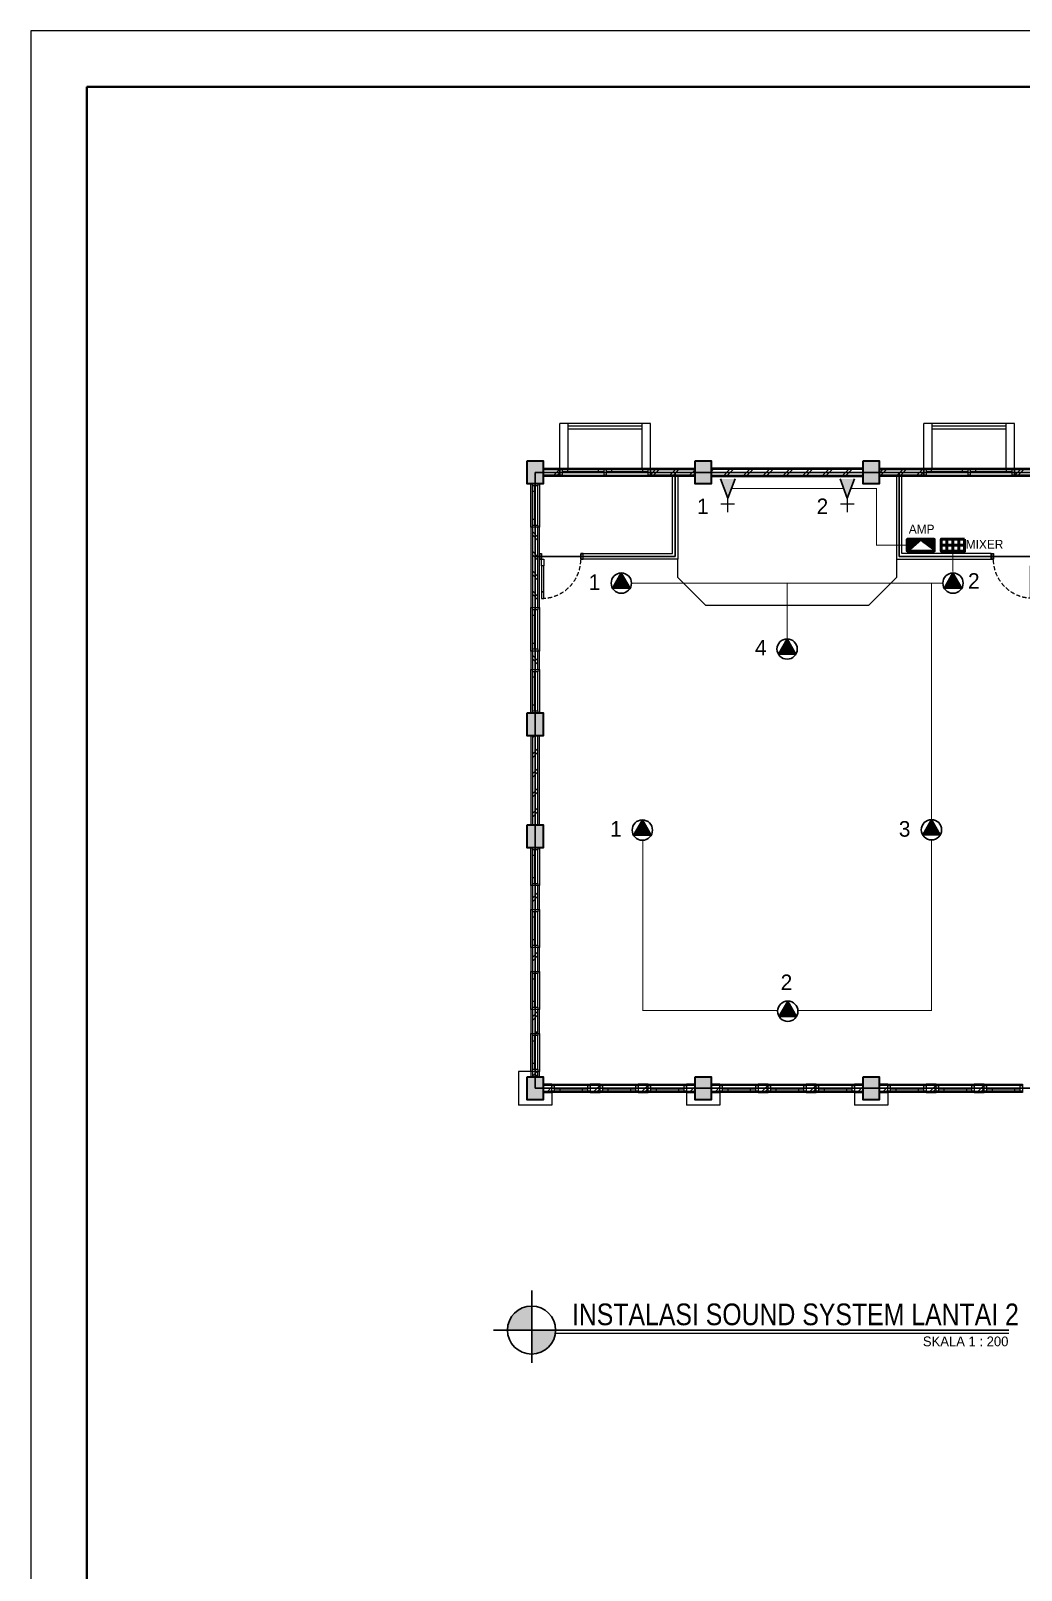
# Model space of a CAD drawing. Header units: millimetres. Extents: x -11 to 37583, y -101 to 28664.
# Drawn here: x 2857 to 6394, y 23164 to 28664 of the extents above; entities that cross this region are included whole.
import ezdxf
from ezdxf.enums import TextEntityAlignment as Align

# ---------------------------------------------------------------- set-up
doc = ezdxf.new("R2010")
doc.units = ezdxf.units.MM
doc.linetypes.add('DASHED', pattern=[0.75, 0.5, -0.25])
doc.linetypes.add('HIDDEN', pattern=[0.375, 0.25, -0.125])
for name, color, linetype, lineweight in [('ars', 11, 'Continuous', 5), ('DENAH', 7, 'Continuous', 0), ('dinding', 5, 'Continuous', 15), ('GRS KOP', 1, 'Continuous', 35), ('kabel', 1, 'Continuous', 50), ('KOLOM', 1, 'Continuous', 30), ('kop', 7, 'Continuous', 20), ('kus', 63, 'Continuous', 15), ('lan', 7, 'Continuous', 15), ('not', 7, 'Continuous', 20), ('PARTISI', 190, 'Continuous', 9), ('sol kol', 8, 'Continuous', 0), ('tem', 5, 'Continuous', 20)]:
    doc.layers.add(name, color=color, linetype=linetype, lineweight=lineweight)
doc.layers.add('as', color=1, linetype='Continuous', plot=False)
for name, color, linetype in [('D1', 1, 'Continuous'), ('D2', 3, 'Continuous'), ('HT', 8, 'Continuous')]:
    doc.layers.add(name, color=color, linetype=linetype)
doc.styles.add('BARU', font='complex.shx')
doc.styles.add('NOT', font='ARIALN.TTF')
doc.styles.get("Standard").update_dxf_attribs({"font": 'arial.ttf'})
doc.styles.add('style2', font='verdana.ttf')
pattern_1 = [(45, (4558.166, 19605.88), (-35.35534, 35.35534), []), (45, (4570.666, 19605.88), (-35.35534, 35.35534), [])]
pattern_2 = [(135, (6083.427082, 26804.93654), (-0.018821415, -0.018821415), [])]

# ---------------------------------------------------------------- blocks, each defined once
blk = doc.blocks.new('P 70')
at = {"linetype": 'HIDDEN', "ltscale": 0.3}
blk.add_lwpolyline([(-0.74, 0.1, -0.414214), (-0.04, 0.8, -1.303225)], format="xyb", dxfattribs=at)
for points in [[(-0.04, 0.8), (-0.08, 0.8), (-0.08, 0.68), (-0.04, 0.68)], [(-0.04, 0.68), (-0.08, 0.68), (-0.08, 0.22), (-0.04, 0.22)], [(-0.735, 0.06), (-0.74, 0.06), (-0.74, 0.061), (-0.74, 0.1), (-0.78, 0.1), (-0.78, 0), (-0.74, 0), (-0.74, 0.056), (-0.735, 0.058)], [(-0.742, 0.002), (-0.778, 0.002), (-0.778, 0.098), (-0.742, 0.098)], [(-0.04, 0.1), (-0.08, 0.1), (-0.08, 0.22), (-0.04, 0.22)], [(-0.045, 0.06), (-0.04, 0.06), (-0.04, 0.061), (-0.04, 0.1), (0, 0.1), (0, 0), (-0.04, 0), (-0.04, 0.056), (-0.045, 0.058)], [(-0.038, 0.002), (-0.002, 0.002), (-0.002, 0.098), (-0.038, 0.098)]]:
    blk.add_lwpolyline(points, close=True)
blk = doc.blocks.new('K1')
at = {"layer": 'KOLOM'}
blk.add_lwpolyline([(0.2, 0.15), (-0.2, 0.15), (-0.2, -0.15), (0.2, -0.15), (0.2, 0.15)], dxfattribs=at)
blk = doc.blocks.new('P1')
at = {"lineweight": 5}
h = blk.add_hatch(dxfattribs=at)
h.set_pattern_fill('ANSI31', color=256, scale=0.020282, angle=-315, style=0)
h.set_pattern_definition([(179.99999863, (-506.106483, 1417.280242), (6.07e-11, 0.0025352112676), [])])
h.paths.add_polyline_path([(-1.729, 0.805, -1), (-1.693, 0.77, -1)])
h.paths.add_polyline_path([(-1.724, 0.801, 1), (-1.697, 0.774, 1)], flags=16)
h = blk.add_hatch(dxfattribs=at)
h.set_pattern_fill('ANSI31', color=256, scale=0.020282, angle=-315, style=0)
h.set_pattern_definition([(270.00000137, (1414.9464214, -503.7726625), (0.0025352112676, 6.07e-11), [])])
h.paths.add_polyline_path([(-1.528, 0.605, 1), (-1.564, 0.641, 1)])
h.paths.add_polyline_path([(-1.532, 0.609, -1), (-1.56, 0.637, -1)], flags=16)
h = blk.add_hatch(dxfattribs=at)
h.set_pattern_fill('ANSI31', color=256, scale=0.020282, angle=-315, style=0)
h.set_pattern_definition([(179.99999863, (-505.0458133, 1416.2195722), (6.07e-11, 0.0025352112676), [])])
h.paths.add_polyline_path([(-0.668, -0.255, -1), (-0.632, -0.291, -1)])
h.paths.add_polyline_path([(-0.664, -0.259, 1), (-0.636, -0.287, 1)], flags=16)
h = blk.add_hatch(dxfattribs=at)
h.set_pattern_fill('ANSI31', color=256, scale=0.020282, angle=-315, style=0)
h.set_pattern_definition([(270.00000137, (1416.0070912, -504.8333323), (0.0025352112676, 6.07e-11), [])])
h.paths.add_polyline_path([(-0.468, -0.455, 1), (-0.504, -0.42, 1)])
h.paths.add_polyline_path([(-0.472, -0.451, -1), (-0.499, -0.424, -1)], flags=16)
for p, q in [((-1.724, 0.801), (-1.697, 0.774)), ((-1.686, 0.781), (-1.623, 0.718)), ((-1.553, 0.648), (-1.616, 0.711)), ((-1.532, 0.609), (-1.56, 0.637)), ((-0.664, -0.259), (-0.636, -0.287)), ((-0.625, -0.28), (-0.562, -0.343)), ((-0.492, -0.413), (-0.555, -0.35)), ((-0.472, -0.451), (-0.499, -0.424))]:
    blk.add_line(p, q, dxfattribs=at)
at = {"color": 9, "lineweight": 5}
for p, q in [((-1.641, 0.7), (-1.704, 0.763)), ((-1.634, 0.693), (-1.571, 0.63)), ((-0.58, -0.361), (-0.643, -0.298)), ((-0.573, -0.368), (-0.51, -0.431))]:
    blk.add_line(p, q, dxfattribs=at)
at = {"color": 8, "lineweight": 5}
for p, q in [((-1.64, 0.701), (-1.703, 0.763)), ((-1.639, 0.702), (-1.701, 0.764)), ((-1.636, 0.705), (-1.697, 0.766)), ((-1.631, 0.71), (-1.692, 0.771)), ((-1.633, 0.694), (-1.57, 0.631)), ((-1.632, 0.695), (-1.57, 0.633)), ((-1.629, 0.698), (-1.568, 0.637)), ((-1.624, 0.703), (-1.563, 0.642)), ((-0.58, -0.36), (-0.642, -0.297)), ((-0.578, -0.358), (-0.64, -0.296)), ((-0.575, -0.356), (-0.636, -0.294)), ((-0.57, -0.351), (-0.631, -0.29)), ((-0.572, -0.367), (-0.51, -0.43)), ((-0.571, -0.366), (-0.509, -0.428)), ((-0.568, -0.363), (-0.507, -0.424)), ((-0.563, -0.358), (-0.502, -0.419))]:
    blk.add_line(p, q, dxfattribs=at)
for points in [[(-1.1, 1.241), (-1.701, 0.64), (-1.694, 0.633), (-1.093, 1.234), (-1.1, 1.241)], [(-1.273, 1.202), (-1.202, 1.273), (-1.061, 1.132), (-1.132, 1.061), (-1.273, 1.202)], [(-0.032, 0.173), (-0.633, -0.428), (-0.64, -0.421), (-0.039, 0.18), (-0.032, 0.173)], [(-0.071, 0), (0, 0.071), (-0.142, 0.212), (-0.212, 0.142), (-0.071, 0)]]:
    blk.add_lwpolyline(points)
at = {"lineweight": 9}
for points in [[(-1.153, 1.181), (-1.181, 1.153), (-1.216, 1.188), (-1.188, 1.216)], [(-1.082, 1.11), (-1.11, 1.082), (-1.181, 1.153), (-1.153, 1.181)], [(-0.163, 0.191), (-0.191, 0.163), (-0.12, 0.092), (-0.092, 0.12)], [(-0.092, 0.12), (-0.12, 0.092), (-0.085, 0.057), (-0.057, 0.085)]]:
    blk.add_lwpolyline(points, close=True, dxfattribs=at)
at = {"lineweight": 5}
for points in [[(-1.697, 0.801), (-1.724, 0.774)], [(-1.532, 0.637), (-1.56, 0.609)], [(-0.636, -0.259), (-0.664, -0.287)], [(-0.472, -0.424), (-0.499, -0.451)]]:
    blk.add_lwpolyline(points, dxfattribs=at)
for points in [[(-1.701, 0.64, 0.396093), (-0.672, 0.601)], [(-0.633, -0.428, -0.396093), (-0.672, 0.601)]]:
    blk.add_lwpolyline(points, format="xyb")
for centre in [(-1.167, 1.167), (-0.106, 0.106)]:
    blk.add_circle(centre, 0.04)
for centre, radius in [((-1.711, 0.788), 0.0254), ((-1.711, 0.788), 0.0195), ((-1.546, 0.623), 0.0254), ((-1.546, 0.623), 0.0195), ((-0.65, -0.273), 0.0254), ((-0.65, -0.273), 0.0195), ((-0.486, -0.437), 0.0254), ((-0.486, -0.437), 0.0195)]:
    blk.add_circle(centre, radius, dxfattribs=at)
blk = doc.blocks.new('KJH')
at = {"layer": 'D1'}
blk.add_lwpolyline([(5834.4, 20871), (5865.8, 20816.4), (5803, 20816.4), (5834.4, 20871)], dxfattribs=at)
blk.add_circle((5834.4, 20834.7), 36.3, dxfattribs=at)
blk = doc.blocks.new('JHG')
at = {"layer": 'kabel', "color": 6, "linetype": 'Continuous', "ltscale": 200}
for p, q in [((6718.7, 23009), (6802.1, 23009)), ((6739.1, 22987.3), (6739.1, 23030.7)), ((6760.4, 22987.3), (6760.4, 23030.7)), ((6781.7, 22987.3), (6781.7, 23030.7))]:
    blk.add_line(p, q, dxfattribs=at)
blk.add_lwpolyline([(6802.1, 23030.7), (6802.1, 22987.3), (6718.7, 22987.3), (6718.7, 23030.7)], close=True, dxfattribs=at)
blk = doc.blocks.new('kop')
at = {"layer": 'GRS KOP'}
blk.add_lwpolyline([(1, 54), (83, 54), (83, 1), (1, 1)], close=True, dxfattribs=at)
at = {"layer": 'kop', "color": 7}
for p, q in [((84, 55), (0, 55)), ((0, 55), (0, 0))]:
    blk.add_line(p, q, dxfattribs=at)
at = {"layer": 'kop', "style": 'BARU', "flags": 4}
for p, height in [((73.8, 5.4), 0.35), ((80.303, 5.382), 0.25), ((73.8, 4.9), 0.35), ((80.303, 4.882), 0.25), ((73.8, 4.4), 0.35), ((80.303, 4.382), 0.25)]:
    blk.add_attdef('-', p, '', height=height, dxfattribs=at)
at = {"layer": 'kop', "flags": 4}
for tag, p in [('AR-00', (78.057, 2.648)), ('00', (81.238, 2.647))]:
    blk.add_attdef(tag, text='', height=0.35, dxfattribs=at).set_placement(p, align=Align.MIDDLE)

msp = doc.modelspace()

# ---------------------------------------------------------------- hatches: boundary and pattern name
at = {"layer": 'ars'}
h = msp.add_hatch(dxfattribs=at)
h.set_pattern_fill('TEMBOK', color=256, scale=50)
h.set_pattern_definition([(45, (4180.166, 25470.925), (-35.3553, 35.3553), []), (45, (4192.666, 25470.925), (-35.3553, 35.3553), [])])
h.paths.add_polyline_path([(4688.2, 27095.9), (4746.2, 27095.9), (4746.2, 27075.9), (4688.2, 27075.9)])
h = msp.add_hatch(dxfattribs=at)
h.set_pattern_fill('TEMBOK', color=256, scale=50)
h.set_pattern_definition([(45, (4524.166, 25470.925), (-35.3553, 35.3553), []), (45, (4536.666, 25470.925), (-35.3553, 35.3553), [])])
h.paths.add_polyline_path([(5070.2, 27095.9), (5228.2, 27095.9), (5228.2, 27075.9), (5070.2, 27075.9)])
h = msp.add_hatch(dxfattribs=at)
h.set_pattern_fill('TEMBOK', color=256, scale=50)
h.set_pattern_definition([(45, (6858.166, 24570.925), (-35.3553, 35.3553), []), (45, (6870.666, 24570.925), (-35.3553, 35.3553), [])])
h.paths.add_polyline_path([(5828.2, 27095.9), (5288.2, 27095.9), (5288.2, 27075.9), (5828.2, 27075.9)])
h = msp.add_hatch(dxfattribs=at)
h.set_pattern_fill('TEMBOK', color=256, scale=50)
h.set_pattern_definition([(45, (5336.166, 25470.925), (-35.3553, 35.3553), []), (45, (5348.666, 25470.925), (-35.3553, 35.3553), [])])
h.paths.add_polyline_path([(5888.2, 27095.9), (6046.2, 27095.9), (6046.2, 27075.9), (5888.2, 27075.9)])
h = msp.add_hatch(dxfattribs=at)
h.set_pattern_fill('TEMBOK', color=256, scale=50)
h.set_pattern_definition([(45, (5756.166, 25470.925), (-35.3553, 35.3553), []), (45, (5768.666, 25470.925), (-35.3553, 35.3553), [])])
h.paths.add_polyline_path([(6370.2, 27095.9), (6428.2, 27095.9), (6428.2, 27075.9), (6370.2, 27075.9)])
h = msp.add_hatch(dxfattribs=at)
h.set_pattern_fill('TEMBOK', color=256, scale=50, angle=-90)
h.set_pattern_definition([(315, (4343.166, 27745.925), (35.3553, 35.3553), []), (315, (4343.166, 27733.425), (35.3553, 35.3553), [])])
h.paths.add_polyline_path([(4668.2, 26603.3), (4668.2, 26889.9), (4648.2, 26889.9), (4648.2, 26603.3)])
h = msp.add_hatch(dxfattribs=at)
h.set_pattern_fill('TEMBOK', color=256, scale=50, angle=-90)
h.set_pattern_definition([(315, (4343.166, 27303.26), (35.3553, 35.3553), []), (315, (4343.166, 27290.76), (35.3553, 35.3553), [])])
h.paths.add_polyline_path([(4668.2, 26381.9), (4668.2, 26447.3), (4648.2, 26447.3), (4648.2, 26381.9)])
h = msp.add_hatch(dxfattribs=at)
h.set_pattern_fill('TEMBOK', color=256, scale=50)
h.set_pattern_definition([(45, (6958.166, 24570.925), (-35.3553, 35.3553), []), (45, (6970.666, 24570.925), (-35.3553, 35.3553), [])])
h.paths.add_polyline_path([(4668.2, 25825.9), (4668.2, 26145.9), (4648.2, 26145.9), (4648.2, 25825.9)])
h = msp.add_hatch(dxfattribs=at)
h.set_pattern_fill('TEMBOK', color=256, scale=50)
h.set_pattern_definition(pattern_1)
h.paths.add_polyline_path([(4668.2, 25524.6), (4668.2, 25609.9), (4648.2, 25609.9), (4648.2, 25524.6)])
h = msp.add_hatch(dxfattribs=at)
h.set_pattern_fill('TEMBOK', color=256, scale=50)
h.set_pattern_definition(pattern_1)
h.paths.add_polyline_path([(4668.2, 25303.3), (4668.2, 25388.6), (4648.2, 25388.6), (4648.2, 25303.3)])
h = msp.add_hatch(dxfattribs=at)
h.set_pattern_fill('TEMBOK', color=256, scale=50)
h.set_pattern_definition(pattern_1)
h.paths.add_polyline_path([(4668.2, 25081.9), (4668.2, 25167.3), (4648.2, 25167.3), (4648.2, 25081.9)])
h = msp.add_hatch(dxfattribs=at)
h.set_pattern_fill('TEMBOK', color=256, scale=50)
h.set_pattern_definition(pattern_1)
h.paths.add_polyline_path([(4668.2, 24925.9), (4668.2, 24945.9), (4648.2, 24945.9), (4648.2, 24925.9)])
h = msp.add_hatch(dxfattribs=at)
h.set_pattern_fill('TEMBOK', color=256, scale=50)
h.set_pattern_definition([(45, (3832.166, 24570.925), (-35.3553, 35.3553), []), (45, (3844.666, 24570.925), (-35.3553, 35.3553), [])])
h.paths.add_polyline_path([(4718.2, 24895.9), (4688.2, 24895.9), (4688.2, 24875.9), (4718.2, 24875.9)])
h = msp.add_hatch(dxfattribs=at)
h.set_pattern_fill('TEMBOK', color=256, scale=50)
h.set_pattern_definition([(45, (3998.166, 24570.925), (-35.3553, 35.3553), []), (45, (4010.666, 24570.925), (-35.3553, 35.3553), [])])
h.paths.add_polyline_path([(4890.2, 24895.9), (4854.2, 24895.9), (4854.2, 24875.9), (4890.2, 24875.9)])
h = msp.add_hatch(dxfattribs=at)
h.set_pattern_fill('TEMBOK', color=256, scale=50)
h.set_pattern_definition([(45, (4170.166, 24570.925), (-35.3553, 35.3553), []), (45, (4182.666, 24570.925), (-35.3553, 35.3553), [])])
h.paths.add_polyline_path([(5062.2, 24895.9), (5026.2, 24895.9), (5026.2, 24875.9), (5062.2, 24875.9)])
h = msp.add_hatch(dxfattribs=at)
h.set_pattern_fill('TEMBOK', color=256, scale=50)
h.set_pattern_definition([(45, (4342.166, 24570.925), (-35.3553, 35.3553), []), (45, (4354.666, 24570.925), (-35.3553, 35.3553), [])])
h.paths.add_polyline_path([(5228.2, 24895.9), (5198.2, 24895.9), (5198.2, 24875.9), (5228.2, 24875.9)])
h = msp.add_hatch(dxfattribs=at)
h.set_pattern_fill('TEMBOK', color=256, scale=50)
h.set_pattern_definition([(45, (4432.166, 24570.925), (-35.3553, 35.3553), []), (45, (4444.666, 24570.925), (-35.3553, 35.3553), [])])
h.paths.add_polyline_path([(5318.2, 24895.9), (5288.2, 24895.9), (5288.2, 24875.9), (5318.2, 24875.9)])
h = msp.add_hatch(dxfattribs=at)
h.set_pattern_fill('TEMBOK', color=256, scale=50)
h.set_pattern_definition([(45, (4598.166, 24570.925), (-35.3553, 35.3553), []), (45, (4610.666, 24570.925), (-35.3553, 35.3553), [])])
h.paths.add_polyline_path([(5490.2, 24895.9), (5454.2, 24895.9), (5454.2, 24875.9), (5490.2, 24875.9)])
h = msp.add_hatch(dxfattribs=at)
h.set_pattern_fill('TEMBOK', color=256, scale=50)
h.set_pattern_definition([(45, (4770.166, 24570.925), (-35.3553, 35.3553), []), (45, (4782.666, 24570.925), (-35.3553, 35.3553), [])])
h.paths.add_polyline_path([(5662.2, 24895.9), (5626.2, 24895.9), (5626.2, 24875.9), (5662.2, 24875.9)])
h = msp.add_hatch(dxfattribs=at)
h.set_pattern_fill('TEMBOK', color=256, scale=50)
h.set_pattern_definition([(45, (4942.166, 24570.925), (-35.3553, 35.3553), []), (45, (4954.666, 24570.925), (-35.3553, 35.3553), [])])
h.paths.add_polyline_path([(5828.2, 24895.9), (5798.2, 24895.9), (5798.2, 24875.9), (5828.2, 24875.9)])
h = msp.add_hatch(dxfattribs=at)
h.set_pattern_fill('TEMBOK', color=256, scale=50)
h.set_pattern_definition([(45, (5032.166, 24570.925), (-35.3553, 35.3553), []), (45, (5044.666, 24570.925), (-35.3553, 35.3553), [])])
h.paths.add_polyline_path([(5918.2, 24895.9), (5888.2, 24895.9), (5888.2, 24875.9), (5918.2, 24875.9)])
h = msp.add_hatch(dxfattribs=at)
h.set_pattern_fill('TEMBOK', color=256, scale=50)
h.set_pattern_definition([(45, (5198.166, 24570.925), (-35.3553, 35.3553), []), (45, (5210.666, 24570.925), (-35.3553, 35.3553), [])])
h.paths.add_polyline_path([(6090.2, 24895.9), (6054.2, 24895.9), (6054.2, 24875.9), (6090.2, 24875.9)])
h = msp.add_hatch(dxfattribs=at)
h.set_pattern_fill('TEMBOK', color=256, scale=50)
h.set_pattern_definition([(45, (5370.166, 24570.925), (-35.3553, 35.3553), []), (45, (5382.666, 24570.925), (-35.3553, 35.3553), [])])
h.paths.add_polyline_path([(6262.2, 24895.9), (6226.2, 24895.9), (6226.2, 24875.9), (6262.2, 24875.9)])
at = {"layer": 'D1', "linetype": 'ByBlock'}
for points in [[(5372.2, 27062.9), (5320, 27062.9), (5346.1, 26994.2)], [(5799.2, 27062.9), (5747, 27062.9), (5773.1, 26994.2)]]:
    msp.add_hatch(color=256, dxfattribs=at).paths.add_polyline_path(points)
at = {"layer": 'DENAH'}
for points in [[(4559.3, 24021.9), (4645.8, 24021.9), (4645.8, 24107.8, 0.416242)], [(4732.3, 24021.9), (4645.8, 24021.9), (4645.8, 23935.9, 0.416242)]]:
    msp.add_hatch(color=256, dxfattribs=at).paths.add_polyline_path(points)
at = {"layer": 'kabel', "linetype": 'Continuous', "ltscale": 200}
h = msp.add_hatch(dxfattribs=at)
h.set_pattern_fill('ANSI31', color=6, scale=0.21294, angle=90, style=0)
h.set_pattern_definition([(135, (-31282.245307, 143062.391695), (-0.018821414748, -0.018821414748), [])])
h.paths.add_polyline_path([(5987.2, 26847.3), (6035.3, 26847.3), (5987.2, 26804.9)])
at = {"layer": 'kabel', "linetype": 'DASHED', "ltscale": 200}
h = msp.add_hatch(dxfattribs=at)
h.set_pattern_fill('ANSI31', color=6, scale=0.21294, angle=90, style=0)
h.set_pattern_definition(pattern_2)
h.paths.add_polyline_path([(6035.3, 26847.3), (6083.4, 26812), (6083.4, 26847.3)])
at = {"layer": 'kabel', "linetype": 'Continuous', "ltscale": 200}
h = msp.add_hatch(dxfattribs=at)
h.set_pattern_fill('ANSI31', color=6, scale=0.21294, angle=90, style=0)
h.set_pattern_definition(pattern_2)
h.paths.add_polyline_path([(6083.4, 26847.3), (6035.3, 26847.3), (6083.4, 26812)])
at = {"layer": 'lan'}
for points in [[(4965.9, 26726.7), (4934.5, 26672.2), (4997.3, 26672.2)], [(6150.5, 26726.7), (6119, 26672.2), (6181.9, 26672.2)], [(5558.2, 26491.3), (5526.7, 26436.7), (5589.6, 26436.7)], [(5040.9, 25844.5), (5009.5, 25790), (5072.3, 25790)], [(6073.7, 25845.5), (6042.3, 25790.9), (6105.1, 25790.9)], [(5560.4, 25197.2), (5529, 25142.6), (5591.8, 25142.6)]]:
    msp.add_hatch(color=256, dxfattribs=at).paths.add_polyline_path(points)
at = {"layer": 'sol kol'}
for points in [[(4628.2, 27125.9), (4628.2, 27045.9), (4688.2, 27045.9), (4688.2, 27125.9)], [(5228.2, 27125.9), (5228.2, 27045.9), (5288.2, 27045.9), (5288.2, 27125.9)], [(5828.2, 27125.9), (5828.2, 27045.9), (5888.2, 27045.9), (5888.2, 27125.9)], [(4628.2, 26225.9), (4628.2, 26145.9), (4688.2, 26145.9), (4688.2, 26225.9)], [(4628.2, 25825.9), (4628.2, 25745.9), (4688.2, 25745.9), (4688.2, 25825.9)], [(4628.2, 24925.9), (4628.2, 24845.9), (4688.2, 24845.9), (4688.2, 24925.9)], [(5228.2, 24925.9), (5228.2, 24845.9), (5288.2, 24845.9), (5288.2, 24925.9)], [(5828.2, 24925.9), (5828.2, 24845.9), (5888.2, 24845.9), (5888.2, 24925.9)]]:
    msp.add_hatch(color=256, dxfattribs=at).paths.add_polyline_path(points)

# ---------------------------------------------------------------- linework, layer by layer
at = {"layer": 'ars'}
for points in [[(5040.2, 27250.9), (4776.2, 27250.9)], [(5040.2, 27240.9), (4776.2, 27240.9)], [(6340.2, 27250.9), (6076.2, 27250.9)], [(6340.2, 27240.9), (6076.2, 27240.9)]]:
    msp.add_lwpolyline(points, dxfattribs=at)
for points in [[(4688.2, 27095.9), (4746.2, 27095.9), (4746.2, 27075.9), (4688.2, 27075.9)], [(5070.2, 27095.9), (5228.2, 27095.9), (5228.2, 27075.9), (5070.2, 27075.9)], [(5828.2, 27095.9), (5288.2, 27095.9), (5288.2, 27075.9), (5828.2, 27075.9)], [(5888.2, 27095.9), (6046.2, 27095.9), (6046.2, 27075.9), (5888.2, 27075.9)], [(6370.2, 27095.9), (6428.2, 27095.9), (6428.2, 27075.9), (6370.2, 27075.9)], [(4668.2, 26603.3), (4668.2, 26889.9), (4648.2, 26889.9), (4648.2, 26603.3)], [(4668.2, 26381.9), (4668.2, 26447.3), (4648.2, 26447.3), (4648.2, 26381.9)], [(4668.2, 25825.9), (4668.2, 26145.9), (4648.2, 26145.9), (4648.2, 25825.9)], [(4668.2, 25524.6), (4668.2, 25609.9), (4648.2, 25609.9), (4648.2, 25524.6)], [(4668.2, 25303.3), (4668.2, 25388.6), (4648.2, 25388.6), (4648.2, 25303.3)], [(4668.2, 25081.9), (4668.2, 25167.3), (4648.2, 25167.3), (4648.2, 25081.9)], [(4668.2, 24925.9), (4668.2, 24945.9), (4648.2, 24945.9), (4648.2, 24925.9)], [(4718.2, 24895.9), (4688.2, 24895.9), (4688.2, 24875.9), (4718.2, 24875.9)], [(4890.2, 24895.9), (4854.2, 24895.9), (4854.2, 24875.9), (4890.2, 24875.9)], [(5062.2, 24895.9), (5026.2, 24895.9), (5026.2, 24875.9), (5062.2, 24875.9)], [(5228.2, 24895.9), (5198.2, 24895.9), (5198.2, 24875.9), (5228.2, 24875.9)], [(5318.2, 24895.9), (5288.2, 24895.9), (5288.2, 24875.9), (5318.2, 24875.9)], [(5490.2, 24895.9), (5454.2, 24895.9), (5454.2, 24875.9), (5490.2, 24875.9)], [(5662.2, 24895.9), (5626.2, 24895.9), (5626.2, 24875.9), (5662.2, 24875.9)], [(5828.2, 24895.9), (5798.2, 24895.9), (5798.2, 24875.9), (5828.2, 24875.9)], [(5918.2, 24895.9), (5888.2, 24895.9), (5888.2, 24875.9), (5918.2, 24875.9)], [(6090.2, 24895.9), (6054.2, 24895.9), (6054.2, 24875.9), (6090.2, 24875.9)], [(6262.2, 24895.9), (6226.2, 24895.9), (6226.2, 24875.9), (6262.2, 24875.9)]]:
    msp.add_lwpolyline(points, close=True, dxfattribs=at)
at = {"layer": 'as'}
for p, q in [((5158.2, 26785.9), (5158.2, 27085.9)), ((5958.2, 26785.9), (5958.2, 27085.9)), ((4658.2, 26785.9), (5158.2, 26785.9)), ((6458.2, 26785.9), (5958.2, 26785.9))]:
    msp.add_line(p, q, dxfattribs=at)
for points in [[(6458.2, 27085.9), (4658.2, 27085.9)], [(4658.2, 27085.9), (4658.2, 24885.9)], [(6458.2, 24885.9), (4658.2, 24885.9)]]:
    msp.add_lwpolyline(points, dxfattribs=at)
at = {"layer": 'D1', "linetype": 'ByBlock'}
for p, q in [((5346.1, 26994.2), (5320, 27062.9)), ((5346.1, 26994.2), (5372.2, 27062.9)), ((5773.1, 26994.2), (5747, 27062.9)), ((5773.1, 26994.2), (5799.2, 27062.9))]:
    msp.add_line(p, q, dxfattribs=at)
at = {"layer": 'D1', "color": 7, "const_width": 5.42}
msp.add_lwpolyline([(4731.1, 24010.1), (6350.1, 24010.1)], dxfattribs=at)
at = {"layer": 'D1', "color": 7}
msp.add_circle((4645.2, 24021.9), 85.9, dxfattribs=at)
at = {"layer": 'D2', "color": 3, "linetype": 'DASHED', "ltscale": 50, "const_width": 3.03}
for points in [[(5359.2, 27028.6), (5760.1, 27028.6)], [(5786.2, 27028.6), (5877.6, 27028.6), (5877.6, 26826.1), (5987.2, 26826.1)], [(6150, 26804.5), (6150.3, 26726.7)], [(6114.1, 26690.4), (5002.2, 26690.4)], [(5558.2, 26491.3), (5558.2, 26690.4)], [(6073.7, 25845.5), (6073.7, 26690.4)], [(5042.6, 25772.8), (5042.6, 25163.3), (5521.8, 25163.3)], [(5594.5, 25163.3), (6073.7, 25163.3), (6073.7, 25772.8)]]:
    msp.add_lwpolyline(points, dxfattribs=at)
at = {"layer": 'D2', "color": 6, "linetype": 'Continuous', "ltscale": 0.3, "const_width": 4.54}
for points in [[(5321.1, 26973.6), (5371.1, 26973.6)], [(5346.1, 26994.2), (5346.1, 26943.6)], [(5748.1, 26973.6), (5798.1, 26973.6)], [(5773.1, 26994.2), (5773.1, 26943.6)]]:
    msp.add_lwpolyline(points, dxfattribs=at)
at = {"layer": 'dinding'}
for points in [[(4688.2, 27100.9), (4746.2, 27100.9), (4746.2, 27070.9), (4688.2, 27070.9)], [(5070.2, 27100.9), (5228.2, 27100.9), (5228.2, 27070.9), (5070.2, 27070.9)], [(5828.2, 27100.9), (5288.2, 27100.9), (5288.2, 27070.9), (5828.2, 27070.9)], [(5888.2, 27100.9), (6046.2, 27100.9), (6046.2, 27070.9), (5888.2, 27070.9)], [(6370.2, 27100.9), (6428.2, 27100.9), (6428.2, 27070.9), (6370.2, 27070.9)], [(4673.2, 26603.3), (4673.2, 26889.9), (4643.2, 26889.9), (4643.2, 26603.3)], [(4673.2, 26381.9), (4673.2, 26447.3), (4643.2, 26447.3), (4643.2, 26381.9)], [(4673.2, 25825.9), (4673.2, 26145.9), (4643.2, 26145.9), (4643.2, 25825.9)], [(4673.2, 25524.6), (4673.2, 25609.9), (4643.2, 25609.9), (4643.2, 25524.6)], [(4673.2, 25303.3), (4673.2, 25388.6), (4643.2, 25388.6), (4643.2, 25303.3)], [(4673.2, 25081.9), (4673.2, 25167.3), (4643.2, 25167.3), (4643.2, 25081.9)], [(4673.2, 24925.9), (4673.2, 24945.9), (4643.2, 24945.9), (4643.2, 24925.9)], [(4718.2, 24900.9), (4688.2, 24900.9), (4688.2, 24870.9), (4718.2, 24870.9)], [(4890.2, 24900.9), (4854.2, 24900.9), (4854.2, 24870.9), (4890.2, 24870.9)], [(5062.2, 24900.9), (5026.2, 24900.9), (5026.2, 24870.9), (5062.2, 24870.9)], [(5228.2, 24900.9), (5198.2, 24900.9), (5198.2, 24870.9), (5228.2, 24870.9)], [(5318.2, 24900.9), (5288.2, 24900.9), (5288.2, 24870.9), (5318.2, 24870.9)], [(5490.2, 24900.9), (5454.2, 24900.9), (5454.2, 24870.9), (5490.2, 24870.9)], [(5662.2, 24900.9), (5626.2, 24900.9), (5626.2, 24870.9), (5662.2, 24870.9)], [(5828.2, 24900.9), (5798.2, 24900.9), (5798.2, 24870.9), (5828.2, 24870.9)], [(5918.2, 24900.9), (5888.2, 24900.9), (5888.2, 24870.9), (5918.2, 24870.9)], [(6090.2, 24900.9), (6054.2, 24900.9), (6054.2, 24870.9), (6090.2, 24870.9)], [(6262.2, 24900.9), (6226.2, 24900.9), (6226.2, 24870.9), (6262.2, 24870.9)]]:
    msp.add_lwpolyline(points, close=True, dxfattribs=at)
at = {"layer": 'HT'}
for p, q in [((4645.8, 24162.7), (4645.8, 23994.9)), ((4645.8, 23905.1), (4645.8, 24130.5)), ((4509.6, 24021.9), (6350.1, 24021.9))]:
    msp.add_line(p, q, dxfattribs=at)
at = {"layer": 'kabel', "color": 6, "linetype": 'Continuous', "ltscale": 200}
msp.add_lwpolyline([(5987.2, 26804.9), (5987.2, 26847.3), (6083.4, 26847.3), (6083.4, 26804.9)], close=True, dxfattribs=at)
at = {"layer": 'kabel', "color": 6, "linetype": 'DASHED', "ltscale": 200}
msp.add_lwpolyline([(5987.2, 26804.9), (6035.3, 26847.3), (6083.4, 26812)], dxfattribs=at)
at = {"layer": 'kop', "color": 7}
for p, q in [((19656.5, 28663.9), (2856.5, 28663.9)), ((2856.5, 28663.9), (2856.5, 17663.9))]:
    msp.add_line(p, q, dxfattribs=at)
at = {"layer": 'kus'}
for p, q in [((4754.2, 27095.9), (4904.2, 27095.9)), ((4754.2, 27088.9), (4904.2, 27088.9)), ((4754.2, 27075.9), (4904.2, 27075.9)), ((4774.2, 27088.9), (4774.2, 27095.9)), ((4884.2, 27088.9), (4884.2, 27095.9)), ((4912.2, 27095.9), (5062.2, 27095.9)), ((4912.2, 27088.9), (5062.2, 27088.9)), ((4912.2, 27075.9), (5062.2, 27075.9)), ((4932.2, 27088.9), (4932.2, 27095.9)), ((5042.2, 27088.9), (5042.2, 27095.9)), ((6054.2, 27095.9), (6204.2, 27095.9)), ((6054.2, 27088.9), (6204.2, 27088.9)), ((6054.2, 27075.9), (6204.2, 27075.9)), ((6074.2, 27088.9), (6074.2, 27095.9)), ((6184.2, 27088.9), (6184.2, 27095.9)), ((6212.2, 27095.9), (6362.2, 27095.9)), ((6212.2, 27088.9), (6362.2, 27088.9)), ((6212.2, 27075.9), (6362.2, 27075.9)), ((6232.2, 27088.9), (6232.2, 27095.9)), ((6342.2, 27088.9), (6342.2, 27095.9)), ((4648.2, 26897.9), (4648.2, 27037.9)), ((4655.2, 27017.9), (4648.2, 27017.9)), ((4655.2, 26897.9), (4655.2, 27037.9)), ((4668.2, 26897.9), (4668.2, 27037.9)), ((4655.2, 26917.9), (4648.2, 26917.9)), ((4648.2, 26455.3), (4648.2, 26595.3)), ((4655.2, 26575.3), (4648.2, 26575.3)), ((4655.2, 26455.3), (4655.2, 26595.3)), ((4668.2, 26455.3), (4668.2, 26595.3)), ((4655.2, 26475.3), (4648.2, 26475.3)), ((4648.2, 26233.9), (4648.2, 26373.9)), ((4655.2, 26353.9), (4648.2, 26353.9)), ((4655.2, 26233.9), (4655.2, 26373.9)), ((4668.2, 26233.9), (4668.2, 26373.9)), ((4655.2, 26253.9), (4648.2, 26253.9)), ((4648.2, 25617.9), (4648.2, 25737.9)), ((4655.2, 25717.9), (4648.2, 25717.9)), ((4655.2, 25617.9), (4655.2, 25737.9)), ((4668.2, 25617.9), (4668.2, 25737.9)), ((4655.2, 25637.9), (4648.2, 25637.9)), ((4648.2, 25396.6), (4648.2, 25516.6)), ((4655.2, 25496.6), (4648.2, 25496.6)), ((4655.2, 25396.6), (4655.2, 25516.6)), ((4668.2, 25396.6), (4668.2, 25516.6)), ((4655.2, 25416.6), (4648.2, 25416.6)), ((4648.2, 25175.3), (4648.2, 25295.3)), ((4655.2, 25275.3), (4648.2, 25275.3)), ((4655.2, 25175.3), (4655.2, 25295.3)), ((4668.2, 25175.3), (4668.2, 25295.3)), ((4655.2, 25195.3), (4648.2, 25195.3)), ((4648.2, 24953.9), (4648.2, 25073.9)), ((4655.2, 25053.9), (4648.2, 25053.9)), ((4655.2, 24953.9), (4655.2, 25073.9)), ((4668.2, 24953.9), (4668.2, 25073.9)), ((4655.2, 24973.9), (4648.2, 24973.9)), ((4846.2, 24895.9), (4726.2, 24895.9)), ((4846.2, 24882.9), (4726.2, 24882.9)), ((4846.2, 24875.9), (4726.2, 24875.9)), ((4746.2, 24882.9), (4746.2, 24875.9)), ((4826.2, 24882.9), (4826.2, 24875.9)), ((5018.2, 24895.9), (4898.2, 24895.9)), ((5018.2, 24882.9), (4898.2, 24882.9)), ((5018.2, 24875.9), (4898.2, 24875.9)), ((4918.2, 24882.9), (4918.2, 24875.9)), ((4998.2, 24882.9), (4998.2, 24875.9)), ((5190.2, 24895.9), (5070.2, 24895.9)), ((5190.2, 24882.9), (5070.2, 24882.9)), ((5190.2, 24875.9), (5070.2, 24875.9)), ((5090.2, 24882.9), (5090.2, 24875.9)), ((5170.2, 24882.9), (5170.2, 24875.9)), ((5446.2, 24895.9), (5326.2, 24895.9)), ((5446.2, 24882.9), (5326.2, 24882.9)), ((5446.2, 24875.9), (5326.2, 24875.9)), ((5346.2, 24882.9), (5346.2, 24875.9)), ((5426.2, 24882.9), (5426.2, 24875.9)), ((5618.2, 24895.9), (5498.2, 24895.9)), ((5618.2, 24882.9), (5498.2, 24882.9)), ((5618.2, 24875.9), (5498.2, 24875.9)), ((5518.2, 24882.9), (5518.2, 24875.9)), ((5598.2, 24882.9), (5598.2, 24875.9)), ((5790.2, 24895.9), (5670.2, 24895.9)), ((5790.2, 24882.9), (5670.2, 24882.9)), ((5790.2, 24875.9), (5670.2, 24875.9)), ((5690.2, 24882.9), (5690.2, 24875.9)), ((5770.2, 24882.9), (5770.2, 24875.9)), ((6046.2, 24895.9), (5926.2, 24895.9)), ((6046.2, 24882.9), (5926.2, 24882.9)), ((6046.2, 24875.9), (5926.2, 24875.9)), ((5946.2, 24882.9), (5946.2, 24875.9)), ((6026.2, 24882.9), (6026.2, 24875.9)), ((6218.2, 24895.9), (6098.2, 24895.9)), ((6218.2, 24882.9), (6098.2, 24882.9)), ((6218.2, 24875.9), (6098.2, 24875.9)), ((6118.2, 24882.9), (6118.2, 24875.9)), ((6198.2, 24882.9), (6198.2, 24875.9)), ((6390.2, 24895.9), (6270.2, 24895.9)), ((6390.2, 24882.9), (6270.2, 24882.9)), ((6390.2, 24875.9), (6270.2, 24875.9)), ((6290.2, 24882.9), (6290.2, 24875.9)), ((6370.2, 24882.9), (6370.2, 24875.9))]:
    msp.add_line(p, q, dxfattribs=at)
for points in [[(4746.2, 27095.9), (4754.2, 27095.9), (4754.2, 27075.9), (4746.2, 27075.9)], [(4904.2, 27095.9), (4912.2, 27095.9), (4912.2, 27075.9), (4904.2, 27075.9)], [(5062.2, 27095.9), (5070.2, 27095.9), (5070.2, 27075.9), (5062.2, 27075.9)], [(6046.2, 27095.9), (6054.2, 27095.9), (6054.2, 27075.9), (6046.2, 27075.9)], [(6204.2, 27095.9), (6212.2, 27095.9), (6212.2, 27075.9), (6204.2, 27075.9)], [(6362.2, 27095.9), (6370.2, 27095.9), (6370.2, 27075.9), (6362.2, 27075.9)], [(4648.2, 27037.9), (4648.2, 27045.9), (4668.2, 27045.9), (4668.2, 27037.9)], [(4648.2, 26889.9), (4648.2, 26897.9), (4668.2, 26897.9), (4668.2, 26889.9)], [(4648.2, 26595.3), (4648.2, 26603.3), (4668.2, 26603.3), (4668.2, 26595.3)], [(4648.2, 26447.3), (4648.2, 26455.3), (4668.2, 26455.3), (4668.2, 26447.3)], [(4648.2, 26373.9), (4648.2, 26381.9), (4668.2, 26381.9), (4668.2, 26373.9)], [(4648.2, 26225.9), (4648.2, 26233.9), (4668.2, 26233.9), (4668.2, 26225.9)], [(4648.2, 25737.9), (4648.2, 25745.9), (4668.2, 25745.9), (4668.2, 25737.9)], [(4648.2, 25609.9), (4648.2, 25617.9), (4668.2, 25617.9), (4668.2, 25609.9)], [(4648.2, 25516.6), (4648.2, 25524.6), (4668.2, 25524.6), (4668.2, 25516.6)], [(4648.2, 25388.6), (4648.2, 25396.6), (4668.2, 25396.6), (4668.2, 25388.6)], [(4648.2, 25295.3), (4648.2, 25303.3), (4668.2, 25303.3), (4668.2, 25295.3)], [(4648.2, 25167.3), (4648.2, 25175.3), (4668.2, 25175.3), (4668.2, 25167.3)], [(4648.2, 25073.9), (4648.2, 25081.9), (4668.2, 25081.9), (4668.2, 25073.9)], [(4648.2, 24945.9), (4648.2, 24953.9), (4668.2, 24953.9), (4668.2, 24945.9)], [(4726.2, 24875.9), (4718.2, 24875.9), (4718.2, 24895.9), (4726.2, 24895.9)], [(4854.2, 24875.9), (4846.2, 24875.9), (4846.2, 24895.9), (4854.2, 24895.9)], [(4898.2, 24875.9), (4890.2, 24875.9), (4890.2, 24895.9), (4898.2, 24895.9)], [(5026.2, 24875.9), (5018.2, 24875.9), (5018.2, 24895.9), (5026.2, 24895.9)], [(5070.2, 24875.9), (5062.2, 24875.9), (5062.2, 24895.9), (5070.2, 24895.9)], [(5198.2, 24875.9), (5190.2, 24875.9), (5190.2, 24895.9), (5198.2, 24895.9)], [(5326.2, 24875.9), (5318.2, 24875.9), (5318.2, 24895.9), (5326.2, 24895.9)], [(5454.2, 24875.9), (5446.2, 24875.9), (5446.2, 24895.9), (5454.2, 24895.9)], [(5498.2, 24875.9), (5490.2, 24875.9), (5490.2, 24895.9), (5498.2, 24895.9)], [(5626.2, 24875.9), (5618.2, 24875.9), (5618.2, 24895.9), (5626.2, 24895.9)], [(5670.2, 24875.9), (5662.2, 24875.9), (5662.2, 24895.9), (5670.2, 24895.9)], [(5798.2, 24875.9), (5790.2, 24875.9), (5790.2, 24895.9), (5798.2, 24895.9)], [(5926.2, 24875.9), (5918.2, 24875.9), (5918.2, 24895.9), (5926.2, 24895.9)], [(6054.2, 24875.9), (6046.2, 24875.9), (6046.2, 24895.9), (6054.2, 24895.9)], [(6098.2, 24875.9), (6090.2, 24875.9), (6090.2, 24895.9), (6098.2, 24895.9)], [(6226.2, 24875.9), (6218.2, 24875.9), (6218.2, 24895.9), (6226.2, 24895.9)], [(6270.2, 24875.9), (6262.2, 24875.9), (6262.2, 24895.9), (6270.2, 24895.9)], [(6398.2, 24875.9), (6390.2, 24875.9), (6390.2, 24895.9), (6398.2, 24895.9)]]:
    msp.add_lwpolyline(points, close=True, dxfattribs=at)
at = {"layer": 'lan'}
for p, q in [((4746.2, 27100.9), (4746.2, 27260.9)), ((4776.2, 27100.9), (4776.2, 27260.9)), ((5040.2, 27100.9), (5040.2, 27260.9)), ((5070.2, 27100.9), (5070.2, 27260.9)), ((6046.2, 27100.9), (6046.2, 27260.9)), ((6076.2, 27100.9), (6076.2, 27260.9)), ((6340.2, 27100.9), (6340.2, 27260.9)), ((6370.2, 27100.9), (6370.2, 27260.9)), ((4598.2, 24945.9), (4598.2, 24825.9)), ((4643.2, 24945.9), (4598.2, 24945.9)), ((4718.2, 24870.9), (4718.2, 24825.9)), ((5198.2, 24870.9), (5198.2, 24825.9)), ((5318.2, 24870.9), (5318.2, 24825.9)), ((5798.2, 24870.9), (5798.2, 24825.9)), ((5918.2, 24870.9), (5918.2, 24825.9)), ((4718.2, 24825.9), (4598.2, 24825.9)), ((5318.2, 24825.9), (5198.2, 24825.9)), ((5918.2, 24825.9), (5798.2, 24825.9))]:
    msp.add_line(p, q, dxfattribs=at)
for points in [[(5070.2, 27260.9), (4746.2, 27260.9)], [(6370.2, 27260.9), (6046.2, 27260.9)]]:
    msp.add_lwpolyline(points, dxfattribs=at)
for points in [[(4746.2, 27100.9), (5070.2, 27100.9), (5070.2, 27070.9), (4746.2, 27070.9)], [(6046.2, 27100.9), (6370.2, 27100.9), (6370.2, 27070.9), (6046.2, 27070.9)], [(4643.2, 26889.9), (4643.2, 27045.9), (4673.2, 27045.9), (4673.2, 26889.9)], [(4643.2, 26447.3), (4643.2, 26603.3), (4673.2, 26603.3), (4673.2, 26447.3)], [(4643.2, 26225.9), (4643.2, 26381.9), (4673.2, 26381.9), (4673.2, 26225.9)], [(4643.2, 25609.9), (4643.2, 25745.9), (4673.2, 25745.9), (4673.2, 25609.9)], [(4643.2, 25388.6), (4643.2, 25524.6), (4673.2, 25524.6), (4673.2, 25388.6)], [(4643.2, 25167.3), (4643.2, 25303.3), (4673.2, 25303.3), (4673.2, 25167.3)], [(4643.2, 24945.9), (4643.2, 25081.9), (4673.2, 25081.9), (4673.2, 24945.9)], [(4854.2, 24870.9), (4718.2, 24870.9), (4718.2, 24900.9), (4854.2, 24900.9)], [(5026.2, 24870.9), (4890.2, 24870.9), (4890.2, 24900.9), (5026.2, 24900.9)], [(5198.2, 24870.9), (5062.2, 24870.9), (5062.2, 24900.9), (5198.2, 24900.9)], [(5454.2, 24870.9), (5318.2, 24870.9), (5318.2, 24900.9), (5454.2, 24900.9)], [(5626.2, 24870.9), (5490.2, 24870.9), (5490.2, 24900.9), (5626.2, 24900.9)], [(5798.2, 24870.9), (5662.2, 24870.9), (5662.2, 24900.9), (5798.2, 24900.9)], [(6054.2, 24870.9), (5918.2, 24870.9), (5918.2, 24900.9), (6054.2, 24900.9)], [(6226.2, 24870.9), (6090.2, 24870.9), (6090.2, 24900.9), (6226.2, 24900.9)], [(6398.2, 24870.9), (6262.2, 24870.9), (6262.2, 24900.9), (6398.2, 24900.9)]]:
    msp.add_lwpolyline(points, close=True, dxfattribs=at)
at = {"layer": 'PARTISI'}
for points in [[(5168.2, 27070.9), (5168.2, 26775.9), (4829.2, 26775.9), (4829.2, 26795.9), (5148.2, 26795.9), (5148.2, 27070.9)], [(5948.2, 27070.9), (5948.2, 26775.9), (6287.2, 26775.9), (6287.2, 26795.9), (5968.2, 26795.9), (5968.2, 27070.9)]]:
    msp.add_lwpolyline(points, dxfattribs=at)
at = {"layer": 'tem'}
for p, q in [((5168.2, 26710.9), (5168.2, 26775.9)), ((5948.2, 26775.9), (5948.2, 26710.9)), ((5168.2, 26710.9), (5268.2, 26610.9)), ((5848.2, 26610.9), (5948.2, 26710.9)), ((5848.2, 26610.9), (5268.2, 26610.9))]:
    msp.add_line(p, q, dxfattribs=at)

# ---------------------------------------------------------------- block references
at = {"layer": 'KOLOM', "xscale": 200, "yscale": 200, "zscale": 200, "rotation": 90}
for p in [(4658.2, 27085.9), (5258.2, 27085.9), (5858.2, 27085.9), (4658.2, 26185.9), (4658.2, 25785.9), (4658.2, 24885.9), (5258.2, 24885.9), (5858.2, 24885.9)]:
    msp.add_blockref('K1', p, dxfattribs=at)
at = {"layer": 'kop', "xscale": 200, "yscale": 200, "zscale": 200}
msp.add_blockref('kop', (2856.5, 17663.9), dxfattribs=at)
at = {"layer": 'kus', "yscale": 200, "zscale": 200}
for name, p, xscale, rotation in [('P 70', (4673.2, 26795.9), 200, 180), ('P 70', (6443.2, 26795.9), -200, 180), ('P1', (6458.2, 25516), 199.9999999999926, 134.9999999999351)]:
    msp.add_blockref(name, p, dxfattribs=dict(at, xscale=xscale, rotation=rotation))
at = {"layer": 'lan'}
for name, p in [('JHG', (-610.4, 3817.2)), ('KJH', (316.1, 5855.7))]:
    msp.add_blockref(name, p, dxfattribs=at)
at = {"layer": 'lan', "xscale": -1}
for p in [(10800.2, 5855.7), (11392.5, 5620.3), (10875.3, 4973.5), (11908.1, 4974.5), (11394.8, 4326.2)]:
    msp.add_blockref('KJH', p, dxfattribs=at)

# ---------------------------------------------------------------- texts
at = {"color": 0}
for s, insert, char_height, width, attachment_point, style in [('{\\fCentury Gothic|b0|i0|c0|p34;AMP}', (6084.5, 26899.3), 31.701, 351.596, 3, 'style2'), ('{\\fCentury Gothic|b0|i0|c0|p34;MIXER}', (6330.4, 26845.1), 31.701, 351.596, 3, 'style2'), ('INSTALASI SOUND SYSTEM LANTAI 2', (4789.4, 24116.6), 77.414, 2287.765, 1, 'NOT'), ('{\\fCentury Gothic|b0|i0|c0|p34;SKALA 1 : 200}', (6348.5, 23998.8), 34.836, 386.369, 3, 'style2')]:
    msp.add_mtext(s, dxfattribs=dict(at, insert=insert, char_height=char_height, width=width, attachment_point=attachment_point, style=style))
at = {"layer": 'not', "color": 0, "char_height": 55.725, "width": 618.039, "attachment_point": 3, "style": 'style2'}
for s, insert in [('{\\fCentury Gothic|b0|i0|c0|p34;1}', (5277.8, 26992.7)), ('{\\fCentury Gothic|b0|i0|c0|p34;2}', (5704.8, 26992.7)), ('{\\fCentury Gothic|b0|i0|c0|p34;1}', (4890.6, 26721.6)), ('{\\fCentury Gothic|b0|i0|c0|p34;2}', (6245.5, 26726)), ('{\\fCentury Gothic|b0|i0|c0|p34;4}', (5484.7, 26487.8)), ('{\\fCentury Gothic|b0|i0|c0|p34;1}', (4967.4, 25840.3)), ('{\\fCentury Gothic|b0|i0|c0|p34;3}', (5998.5, 25840.3)), ('{\\fCentury Gothic|b0|i0|c0|p34;2}', (5576.3, 25292))]:
    msp.add_mtext(s, dxfattribs=dict(at, insert=insert))

doc.saveas('drawing.dxf')
